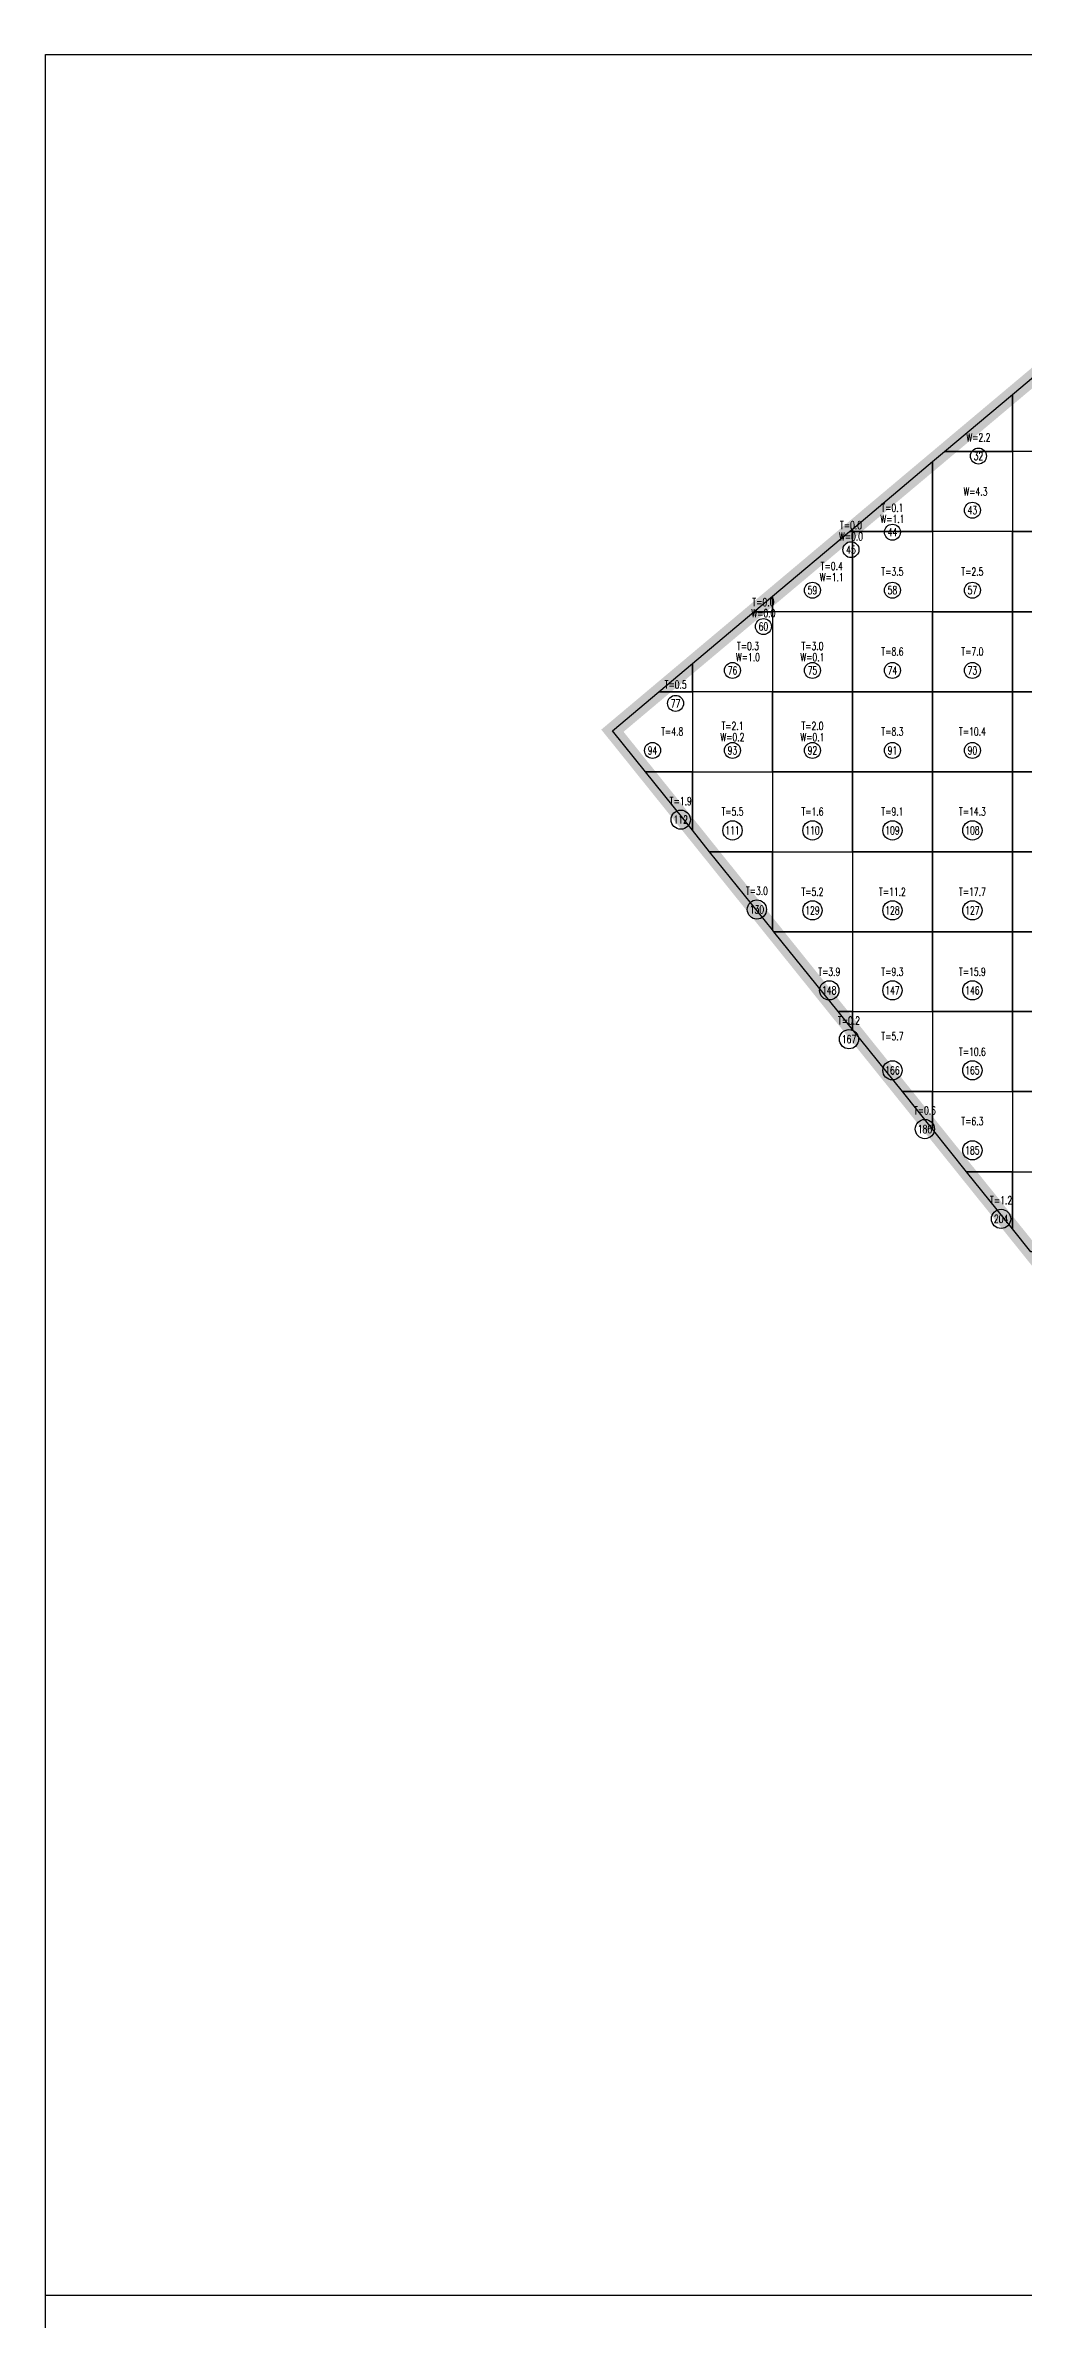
# Model space of a CAD drawing. Extents: x 4283 to 40403, y 1134 to 1764.
# Drawn here: x 22003.5 to 22047.1, y 1571.3 to 1672.8 of the extents above; entities that cross this region are included whole.
import ezdxf
from ezdxf.enums import TextEntityAlignment as Align

# ---------------------------------------------------------------- set-up
doc = ezdxf.new("R2010")
doc.units = 0
for name, color, linetype in [('tdz_26-3方格网', 2, 'Continuous'), ('tdz_26-3方格网计算', 7, 'Continuous'), ('tdz_土方计算图', 7, 'Continuous'), ('tdz_格田', 6, 'Continuous')]:
    doc.layers.add(name, color=color, linetype=linetype)
doc.styles.add('GLandNum', font='txt_____.ttf', dxfattribs={"width": 0.7, "height": 0.5})

msp = doc.modelspace()

# ---------------------------------------------------------------- linework, layer by layer
at = {"layer": 'tdz_26-3方格网', "linetype": 'Continuous'}
for points in [[(22047.85, 1658.21, 2423), (22050.2, 1658.21, 2422.83), (22050.2, 1654.64, 2422.83), (22046.63, 1654.64, 2422.88), (22046.63, 1657.19, 2423.04)], [(22046.63, 1657.19, 2423.04), (22046.63, 1654.64, 2422.88), (22043.6, 1654.64, 2423.13)], [(22043.6, 1654.64, 2423.13), (22046.63, 1654.64, 2422.88), (22046.63, 1651.07, 2422.88), (22043.06, 1651.07, 2422.95), (22043.06, 1654.19, 2423.15)], [(22046.63, 1654.64, 2422.88), (22046.63, 1651.07, 2422.88), (22050.2, 1651.07, 2422.82), (22050.2, 1654.64, 2422.83)], [(22043.06, 1654.19, 2423.15), (22043.06, 1651.07, 2422.95), (22039.49, 1651.07, 2423.27), (22039.49, 1651.18, 2423.26)], [(22039.35, 1651.07, 2423.27), (22039.49, 1651.07, 2423.27), (22039.49, 1647.49, 2423.03), (22035.92, 1647.49, 2423.44), (22035.92, 1648.18, 2423.38)], [(22039.49, 1651.18, 2423.26), (22039.49, 1651.07, 2423.27), (22039.35, 1651.07, 2423.27)], [(22039.49, 1647.49, 2423.03), (22039.49, 1651.07, 2423.27), (22043.06, 1651.07, 2422.95), (22043.06, 1647.49, 2422.95)], [(22043.06, 1651.07, 2422.95), (22043.06, 1647.49, 2422.95), (22046.63, 1647.49, 2422.87), (22046.63, 1651.07, 2422.88)], [(22046.63, 1651.07, 2422.88), (22046.63, 1647.49, 2422.87), (22050.2, 1647.49, 2422.81), (22050.2, 1651.07, 2422.82)], [(22035.09, 1647.49, 2423.4), (22035.92, 1647.49, 2423.44), (22035.92, 1643.92, 2423.63), (22032.34, 1643.92, 2423.59), (22032.34, 1645.18, 2423.49)], [(22035.92, 1648.18, 2423.38), (22035.92, 1647.49, 2423.44), (22035.09, 1647.49, 2423.4)], [(22035.92, 1647.49, 2423.44), (22035.92, 1643.92, 2423.63), (22039.49, 1643.92, 2423.16), (22039.49, 1647.49, 2423.03)], [(22039.49, 1647.49, 2423.03), (22039.49, 1643.92, 2423.16), (22043.06, 1643.92, 2422.91), (22043.06, 1647.49, 2422.95)], [(22043.06, 1647.49, 2422.95), (22043.06, 1643.92, 2422.91), (22046.63, 1643.92, 2422.86), (22046.63, 1647.49, 2422.87)], [(22046.63, 1647.49, 2422.87), (22046.63, 1643.92, 2422.86), (22050.2, 1643.92, 2422.8), (22050.2, 1647.49, 2422.81)], [(22032.34, 1645.18, 2423.49), (22032.34, 1643.92, 2423.59), (22030.84, 1643.92, 2423.53)], [(22030.84, 1643.92, 2423.53), (22032.34, 1643.92, 2423.59), (22032.34, 1640.35, 2423.61), (22030.24, 1640.35, 2423.59), (22028.77, 1642.18, 2423.6)], [(22032.34, 1643.92, 2423.59), (22032.34, 1640.35, 2423.61), (22035.92, 1640.35, 2423.64), (22035.92, 1643.92, 2423.63)], [(22035.92, 1643.92, 2423.63), (22035.92, 1640.35, 2423.64), (22039.49, 1640.35, 2423.43), (22039.49, 1643.92, 2423.16)], [(22039.49, 1643.92, 2423.16), (22039.49, 1640.35, 2423.43), (22043.06, 1640.35, 2422.94), (22043.06, 1643.92, 2422.91)], [(22043.06, 1643.92, 2422.91), (22043.06, 1640.35, 2422.94), (22046.63, 1640.35, 2422.86), (22046.63, 1643.92, 2422.86)], [(22046.63, 1643.92, 2422.86), (22046.63, 1640.35, 2422.86), (22050.2, 1640.35, 2422.8), (22050.2, 1643.92, 2422.8)], [(22030.24, 1640.35, 2423.59), (22032.34, 1640.35, 2423.61), (22032.34, 1637.74, 2423.58)], [(22032.34, 1637.74, 2423.58), (22032.34, 1640.35, 2423.61), (22035.92, 1640.35, 2423.64), (22035.92, 1636.78, 2423.59), (22033.11, 1636.78, 2423.58)], [(22035.92, 1640.35, 2423.64), (22035.92, 1636.78, 2423.59), (22039.49, 1636.78, 2423.52), (22039.49, 1640.35, 2423.43)], [(22039.49, 1640.35, 2423.43), (22039.49, 1636.78, 2423.52), (22043.06, 1636.78, 2422.83), (22043.06, 1640.35, 2422.94)], [(22043.06, 1640.35, 2422.94), (22043.06, 1636.78, 2422.83), (22046.63, 1636.78, 2422.86), (22046.63, 1640.35, 2422.86)], [(22046.63, 1640.35, 2422.86), (22046.63, 1636.78, 2422.86), (22050.2, 1636.78, 2422.79), (22050.2, 1640.35, 2422.8)], [(22033.11, 1636.78, 2423.58), (22035.92, 1636.78, 2423.59), (22035.92, 1633.29, 2423.57)], [(22035.92, 1633.29, 2423.57), (22035.92, 1636.78, 2423.59), (22039.49, 1636.78, 2423.52), (22039.49, 1633.21, 2423.57), (22035.98, 1633.21, 2423.57)], [(22039.49, 1636.78, 2423.52), (22039.49, 1633.21, 2423.57), (22043.06, 1633.21, 2422.93), (22043.06, 1636.78, 2422.83)], [(22043.06, 1636.78, 2422.83), (22043.06, 1633.21, 2422.93), (22046.63, 1633.21, 2422.86), (22046.63, 1636.78, 2422.86)], [(22046.63, 1636.78, 2422.86), (22046.63, 1633.21, 2422.86), (22050.2, 1633.21, 2422.79), (22050.2, 1636.78, 2422.79)], [(22035.98, 1633.21, 2423.57), (22039.49, 1633.21, 2423.57), (22039.49, 1629.64, 2423.53), (22038.85, 1629.64, 2423.55)], [(22039.49, 1633.21, 2423.57), (22039.49, 1629.64, 2423.53), (22043.06, 1629.64, 2423.41), (22043.06, 1633.21, 2422.93)], [(22043.06, 1633.21, 2422.93), (22043.06, 1629.64, 2423.41), (22046.63, 1629.64, 2422.85), (22046.63, 1633.21, 2422.86)], [(22046.63, 1633.21, 2422.86), (22046.63, 1629.64, 2422.85), (22050.2, 1629.64, 2422.78), (22050.2, 1633.21, 2422.79)], [(22038.85, 1629.64, 2423.55), (22039.49, 1629.64, 2423.53), (22039.49, 1628.84, 2423.55)], [(22039.49, 1628.84, 2423.55), (22039.49, 1629.64, 2423.53), (22043.06, 1629.64, 2423.41), (22043.06, 1626.07, 2423.49), (22041.72, 1626.07, 2423.54)], [(22043.06, 1629.64, 2423.41), (22043.06, 1626.07, 2423.49), (22046.63, 1626.07, 2423.28), (22046.63, 1629.64, 2422.85)], [(22046.63, 1629.64, 2422.85), (22046.63, 1626.07, 2423.28), (22050.2, 1626.07, 2422.79), (22050.2, 1629.64, 2422.78)], [(22041.72, 1626.07, 2423.54), (22043.06, 1626.07, 2423.49), (22043.06, 1624.39, 2423.53)], [(22043.06, 1624.39, 2423.53), (22043.06, 1626.07, 2423.49), (22046.63, 1626.07, 2423.28), (22046.63, 1622.49, 2423.47), (22044.58, 1622.49, 2423.53)], [(22046.63, 1626.07, 2423.28), (22046.63, 1622.49, 2423.47), (22050.2, 1622.49, 2423.21), (22050.2, 1626.07, 2422.79)], [(22044.58, 1622.49, 2423.53), (22046.63, 1622.49, 2423.47), (22046.63, 1619.95, 2423.52)], [(22046.63, 1619.95, 2423.52), (22046.63, 1622.49, 2423.47), (22050.2, 1622.49, 2423.21), (22050.2, 1618.92, 2423.57), (22047.45, 1618.92, 2423.53)]]:
    msp.add_polyline3d(points, close=True, dxfattribs=at)
at = {"layer": 'tdz_26-3方格网计算', "color": 7, "linetype": 'Continuous'}
for centre, radius in [((22045.11, 1654.44), 0.357), ((22044.84, 1652.02), 0.357), ((22041.27, 1651.04), 0.357), ((22039.42, 1650.26), 0.357), ((22037.7, 1648.45), 0.357), ((22041.27, 1648.45), 0.357), ((22044.84, 1648.45), 0.357), ((22035.51, 1646.83), 0.357), ((22034.13, 1644.87), 0.357), ((22037.7, 1644.87), 0.357), ((22041.27, 1644.87), 0.357), ((22044.84, 1644.87), 0.357), ((22031.59, 1643.4), 0.357), ((22030.56, 1641.3), 0.357), ((22034.13, 1641.3), 0.357), ((22037.7, 1641.3), 0.357), ((22041.27, 1641.3), 0.357), ((22044.84, 1641.3), 0.357), ((22031.82, 1638.21), 0.429), ((22034.13, 1637.73), 0.429), ((22037.7, 1637.73), 0.429), ((22041.27, 1637.73), 0.429), ((22044.84, 1637.73), 0.429), ((22035.22, 1634.2), 0.429), ((22037.7, 1634.16), 0.429), ((22041.27, 1634.16), 0.429), ((22044.84, 1634.16), 0.429), ((22038.45, 1630.59), 0.429), ((22041.27, 1630.59), 0.429), ((22044.84, 1630.59), 0.429), ((22039.33, 1628.41), 0.429), ((22041.27, 1627.02), 0.429), ((22044.84, 1627.02), 0.429), ((22042.72, 1624.4), 0.429), ((22044.84, 1623.45), 0.429), ((22046.12, 1620.39), 0.429)]:
    msp.add_circle(centre, radius, dxfattribs=at)
at = {"layer": 'tdz_土方计算图', "linetype": 'Continuous'}
for points in [[(22003.46, 1672.36), (22133.46, 1672.36)], [(22003.46, 1512.36), (22003.46, 1512.36), (22003.46, 1672.36), (22003.46, 1672.36)], [(22003.46, 1572.36), (22133.46, 1572.36)]]:
    msp.add_lwpolyline(points, dxfattribs=at)
at = {"layer": 'tdz_格田', "linetype": 'Continuous', "lineweight": 60, "const_width": 0.714}
msp.add_lwpolyline([(22028.77, 1642.18), (22055.23, 1664.41), (22062.32, 1672.22), (22108.15, 1617.62), (22061.76, 1572.49), (22053.41, 1592.33), (22050.97, 1614.55), (22028.77, 1642.18)], close=True, dxfattribs=at)

# ---------------------------------------------------------------- texts
at = {"layer": 'tdz_26-3方格网计算', "color": 173, "linetype": 'Continuous', "style": 'GLandNum', "width": 0.7}
for s, p in [('W=2.2', (22045.11, 1655.27)), ('W=4.3', (22044.98, 1652.85)), ('W=1.1', (22041.27, 1651.63)), ('W=0.0', (22039.42, 1650.85)), ('W=1.1', (22038.56, 1649.03)), ('W=0.0', (22035.51, 1647.42)), ('W=1.0', (22034.82, 1645.46)), ('W=0.1', (22037.7, 1645.46)), ('W=0.2', (22034.13, 1641.89)), ('W=0.1', (22037.7, 1641.89))]:
    msp.add_text(s, height=0.357, dxfattribs=at).set_placement(p, align=Align.MIDDLE_CENTER)
at = {"layer": 'tdz_26-3方格网计算', "color": 7, "linetype": 'Continuous', "style": 'GLandNum', "width": 0.7}
for s, p in [('32', (22045.11, 1654.44)), ('43', (22044.84, 1652.02)), ('45', (22039.42, 1650.26)), ('44', (22041.27, 1651.04)), ('59', (22037.7, 1648.45)), ('58', (22041.27, 1648.45)), ('57', (22044.84, 1648.45)), ('60', (22035.51, 1646.83)), ('76', (22034.13, 1644.87)), ('75', (22037.7, 1644.87)), ('74', (22041.27, 1644.87)), ('73', (22044.84, 1644.87)), ('77', (22031.59, 1643.4)), ('94', (22030.56, 1641.3)), ('93', (22034.13, 1641.3)), ('92', (22037.7, 1641.3)), ('91', (22041.27, 1641.3)), ('90', (22044.84, 1641.3)), ('112', (22031.82, 1638.21)), ('111', (22034.13, 1637.73)), ('110', (22037.7, 1637.73)), ('109', (22041.27, 1637.73)), ('108', (22044.84, 1637.73)), ('130', (22035.22, 1634.2)), ('129', (22037.7, 1634.16)), ('128', (22041.27, 1634.16)), ('127', (22044.84, 1634.16)), ('148', (22038.45, 1630.59)), ('147', (22041.27, 1630.59)), ('146', (22044.84, 1630.59)), ('167', (22039.33, 1628.41)), ('166', (22041.27, 1627.02)), ('165', (22044.84, 1627.02)), ('186', (22042.72, 1624.4)), ('185', (22044.84, 1623.45)), ('204', (22046.12, 1620.39))]:
    msp.add_text(s, height=0.357, dxfattribs=at).set_placement(p, align=Align.MIDDLE_CENTER)
at = {"layer": 'tdz_26-3方格网计算', "color": 2, "linetype": 'Continuous', "style": 'GLandNum', "width": 0.7}
for s, p in [('T=0.0', (22039.42, 1651.35)), ('T=0.1', (22041.27, 1652.13)), ('T=0.4', (22038.56, 1649.53)), ('T=3.5', (22041.27, 1649.28)), ('T=2.5', (22044.84, 1649.28)), ('T=0.0', (22035.51, 1647.92)), ('T=0.3', (22034.82, 1645.96)), ('T=3.0', (22037.7, 1645.96)), ('T=8.6', (22041.27, 1645.71)), ('T=7.0', (22044.84, 1645.71)), ('T=0.5', (22031.59, 1644.24)), ('T=4.8', (22031.44, 1642.14)), ('T=2.1', (22034.13, 1642.39)), ('T=2.0', (22037.7, 1642.39)), ('T=8.3', (22041.27, 1642.14)), ('T=10.4', (22044.84, 1642.14)), ('T=1.9', (22031.82, 1639.04)), ('T=5.5', (22034.13, 1638.57)), ('T=1.6', (22037.7, 1638.57)), ('T=9.1', (22041.27, 1638.57)), ('T=14.3', (22044.84, 1638.57)), ('T=3.0', (22035.22, 1635.03)), ('T=5.2', (22037.7, 1634.99)), ('T=11.2', (22041.27, 1634.99)), ('T=17.7', (22044.84, 1634.99)), ('T=3.9', (22038.45, 1631.42)), ('T=9.3', (22041.27, 1631.42)), ('T=15.9', (22044.84, 1631.42)), ('T=0.2', (22039.33, 1629.24)), ('T=5.7', (22041.27, 1628.54)), ('T=10.6', (22044.84, 1627.85)), ('T=0.6', (22042.72, 1625.23)), ('T=6.3', (22044.84, 1624.75)), ('T=1.2', (22046.12, 1621.22))]:
    msp.add_text(s, height=0.357, dxfattribs=at).set_placement(p, align=Align.MIDDLE_CENTER)

doc.saveas('drawing.dxf')
